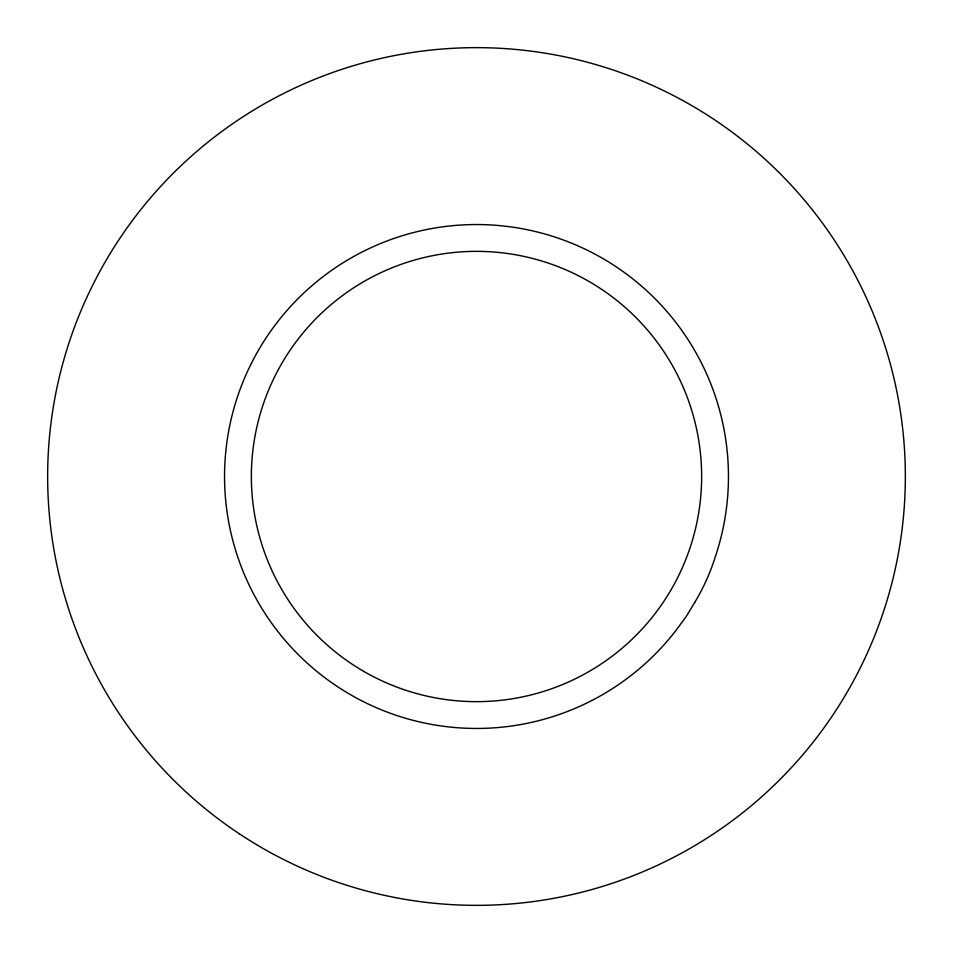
<?xml version="1.0" encoding="UTF-8"?>
<svg xmlns="http://www.w3.org/2000/svg" width="953" height="953" viewBox="0 0 953 953"><rect width="100%" height="100%" fill="white"/><g stroke="black" fill="none" stroke-linecap="round" stroke-linejoin="round"><path stroke-width="1.43" d="M694.701 602.475L686.172 616.591L676.392 629.873A251.949 251.949 0 0 1 255.607 597.686A251.949 251.949 0 0 1 454.545 225.504A251.949 251.949 0 0 1 715.084 557.481A210.375 210.375 0 0 1 694.701 602.475M363.927 671.484A225.146 225.146 0 0 0 701.646 476.5A225.146 225.146 0 0 0 363.927 281.516A225.146 225.146 0 0 0 363.927 671.484M239.537 833.935A428.85 428.85 0 0 0 904.528 502.993A428.85 428.85 0 0 0 285.435 92.56A428.85 428.85 0 0 0 239.537 833.935"/></g></svg>
